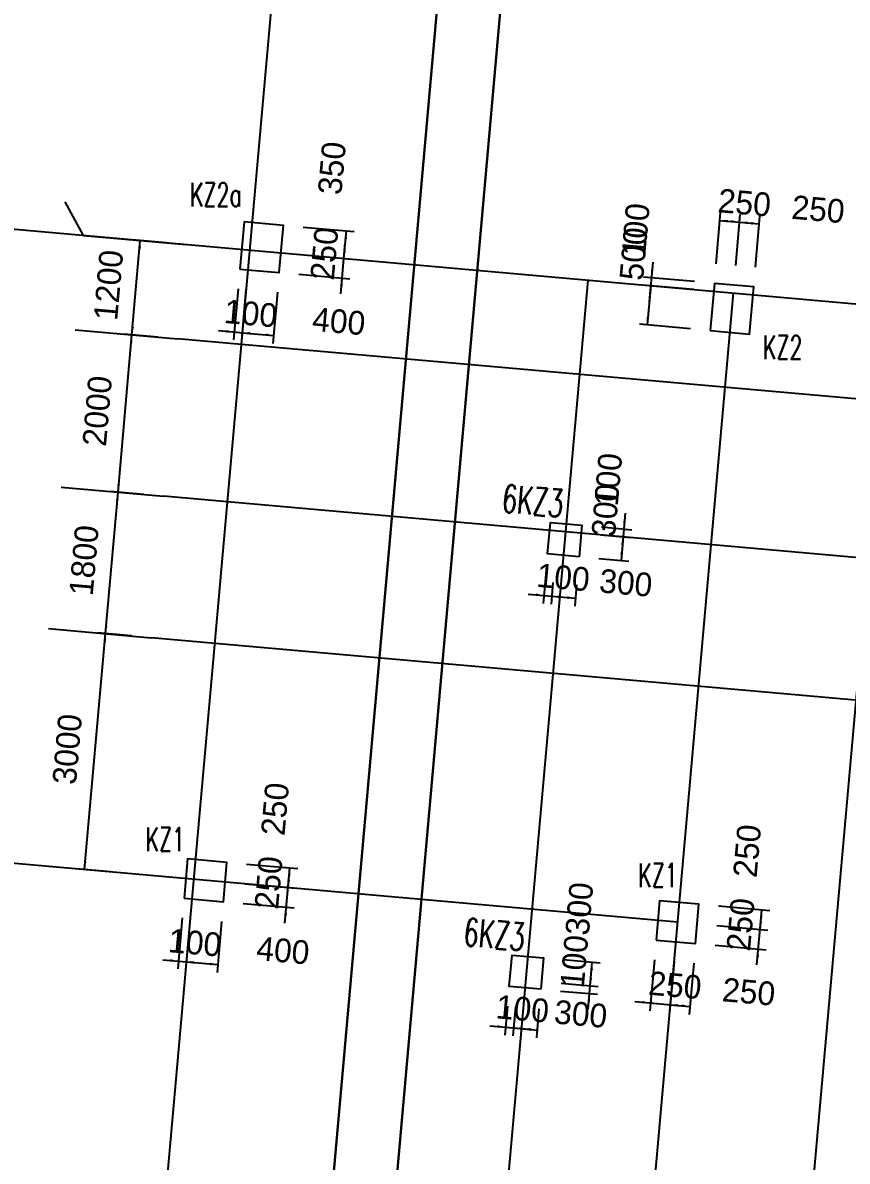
# Model space of a CAD drawing. Extents: x 387171 to 699106, y 11966 to 245688.
# Drawn here: x 590566 to 601005, y 61723 to 76142 of the extents above; entities that cross this region are included whole.
import ezdxf

# ---------------------------------------------------------------- set-up
doc = ezdxf.new("R2010")
doc.units = 0
doc.header["$LTSCALE"] = 100
doc.header["$MEASUREMENT"] = 0
for name, color, linetype in [('cnum', 7, 'Continuous'), ('COLU', 7, 'Continuous'), ('DIM', 3, 'Continuous'), ('DOTE', 253, 'Continuous'), ('L-AXIS', 3, 'Continuous'), ('NUM', 7, 'Continuous'), ('小尺寸', 4, 'Continuous'), ('柱', 2, 'Continuous')]:
    doc.layers.add(name, color=color, linetype=linetype)
doc.styles.add('hztxt', font='hztxt')
doc.styles.get("Standard").update_dxf_attribs({"font": 'standard'})
doc.dimstyles.get("Standard").update_dxf_attribs({"dimtxt": 300, "dimasz": 100, "dimexe": 100, "dimexo": 250, "dimgap": 100, "dimtad": 0, "dimtoh": 1, "dimdec": 0, "dimdsep": 46, "dimcen": 0.09, "dimclrt": 7, "dimadec": 0, "dimazin": 0, "dimtfac": 1, "dimtdec": 4, "dimtofl": 0, "dimtmove": 0, "dimatfit": 3, "dimfxl": 1, "dimtolj": 1, "dimtzin": 0, "dimarcsym": 0})

# ---------------------------------------------------------------- blocks, each defined once
blk = doc.blocks.new('*D923')
at = {"layer": 'L-AXIS', "color": 0, "linetype": 'ByBlock', "lineweight": -2}
for p, q in [((592383, 73357), (591955, 73395)), ((591948, 72190), (592054, 73386)), ((592277, 72161), (591849, 72199))]:
    blk.add_line(p, q, dxfattribs=at)
for points in [[(592054, 73386), (592062, 73285), (592029, 73288)], [(591948, 72190), (591941, 72291), (591974, 72289)]]:
    blk.add_solid(points, dxfattribs=at)
at = {"layer": 'L-AXIS', "color": 7, "linetype": 'Continuous', "lineweight": -2, "insert": (591653, 72819), "char_height": 300, "width": 690, "attachment_point": 5, "rotation": 84.9316, "style": 'hztxt'}
blk.add_mtext('1200', dxfattribs=at)
blk = doc.blocks.new('*D4106')
at = {"layer": 'L-AXIS', "color": 0, "linetype": 'ByBlock', "lineweight": -2}
for p, q in [((591613, 68405), (591772, 70198)), ((592100, 70169), (591672, 70207)), ((591941, 68376), (591513, 68414))]:
    blk.add_line(p, q, dxfattribs=at)
for points in [[(591772, 70198), (591779, 70097), (591746, 70100)], [(591613, 68405), (591605, 68506), (591638, 68503)]]:
    blk.add_solid(points, dxfattribs=at)
at = {"layer": 'L-AXIS', "color": 7, "linetype": 'Continuous', "lineweight": -2, "insert": (591343, 69333), "char_height": 300, "width": 690, "attachment_point": 5, "rotation": 84.9316, "style": 'hztxt'}
blk.add_mtext('1800', dxfattribs=at)
blk = doc.blocks.new('*D4339')
at = {"layer": 'L-AXIS', "color": 0, "linetype": 'ByBlock', "lineweight": -2}
for p, q in [((591348, 65417), (591613, 68405)), ((591941, 68376), (591513, 68414)), ((591676, 65388), (591248, 65426))]:
    blk.add_line(p, q, dxfattribs=at)
for points in [[(591613, 68405), (591620, 68304), (591587, 68307)], [(591348, 65417), (591340, 65518), (591373, 65515)]]:
    blk.add_solid(points, dxfattribs=at)
at = {"layer": 'L-AXIS', "color": 7, "linetype": 'Continuous', "lineweight": -2, "insert": (591131, 66942), "char_height": 300, "width": 780, "attachment_point": 5, "rotation": 84.9316, "style": 'hztxt'}
blk.add_mtext('3000', dxfattribs=at)
blk = doc.blocks.new('*D2458')
at = {"layer": 'L-AXIS', "color": 0, "linetype": 'ByBlock', "lineweight": -2}
for p, q in [((591772, 70198), (591948, 72190)), ((592277, 72161), (591849, 72199)), ((592100, 70169), (591672, 70207))]:
    blk.add_line(p, q, dxfattribs=at)
for points in [[(591948, 72190), (591956, 72089), (591923, 72092)], [(591772, 70198), (591764, 70299), (591797, 70296)]]:
    blk.add_solid(points, dxfattribs=at)
at = {"layer": 'L-AXIS', "color": 7, "linetype": 'Continuous', "lineweight": -2, "insert": (591511, 71225), "char_height": 300, "width": 780, "attachment_point": 5, "rotation": 84.9316, "style": 'hztxt'}
blk.add_mtext('2000', dxfattribs=at)
blk = doc.blocks.new('*D1232')
at = {"layer": '小尺寸', "color": 0, "linetype": 'ByBlock', "lineweight": -2}
for p, q in [((597180, 69060), (597156, 68789)), ((597279, 69052), (597255, 68780)), ((596965, 68906), (597463, 68862))]:
    blk.add_line(p, q, dxfattribs=at)
for points in [[(597164, 68888), (597063, 68880), (597066, 68914)], [(597264, 68879), (597365, 68887), (597362, 68854)]]:
    blk.add_solid(points, dxfattribs=at)
at = {"layer": '小尺寸', "color": 7, "linetype": 'Continuous', "lineweight": -2, "insert": (597409, 69117), "char_height": 300, "width": 476.67, "attachment_point": 5, "rotation": 354.9316, "style": 'hztxt'}
blk.add_mtext('100', dxfattribs=at)
blk = doc.blocks.new('*D1473')
at = {"layer": '小尺寸', "color": 0, "linetype": 'ByBlock', "lineweight": -2}
for p, q in [((597279, 69052), (597255, 68780)), ((597578, 69025), (597554, 68753)), ((597264, 68879), (597563, 68853))]:
    blk.add_line(p, q, dxfattribs=at)
for points in [[(597264, 68879), (597365, 68887), (597362, 68854)], [(597563, 68853), (597462, 68845), (597465, 68878)]]:
    blk.add_solid(points, dxfattribs=at)
at = {"layer": '小尺寸', "color": 7, "linetype": 'Continuous', "lineweight": -2, "insert": (598202, 69047), "char_height": 300, "width": 566.67, "attachment_point": 5, "rotation": 354.9316, "style": 'hztxt'}
blk.add_mtext('300', dxfattribs=at)
blk = doc.blocks.new('*D2014')
at = {"layer": '小尺寸', "color": 0, "linetype": 'ByBlock', "lineweight": -2}
for p, q in [((598194, 69930), (598149, 69432)), ((597885, 69656), (598267, 69622)), ((597894, 69756), (598276, 69722))]:
    blk.add_line(p, q, dxfattribs=at)
for points in [[(598176, 69731), (598168, 69832), (598201, 69829)], [(598167, 69631), (598175, 69530), (598142, 69533)]]:
    blk.add_solid(points, dxfattribs=at)
at = {"layer": '小尺寸', "color": 7, "linetype": 'Continuous', "lineweight": -2, "insert": (597981, 70357), "char_height": 300, "width": 476.67, "attachment_point": 5, "rotation": 84.9316, "style": 'hztxt'}
blk.add_mtext('100', dxfattribs=at)
blk = doc.blocks.new('*D2261')
at = {"layer": '小尺寸', "color": 0, "linetype": 'ByBlock', "lineweight": -2}
for p, q in [((597885, 69656), (598267, 69622)), ((598167, 69631), (598141, 69332)), ((597859, 69357), (598240, 69323))]:
    blk.add_line(p, q, dxfattribs=at)
for points in [[(598167, 69631), (598175, 69530), (598142, 69533)], [(598141, 69332), (598133, 69433), (598166, 69430)]]:
    blk.add_solid(points, dxfattribs=at)
at = {"layer": '小尺寸', "color": 7, "linetype": 'Continuous', "lineweight": -2, "insert": (597946, 69968), "char_height": 300, "width": 566.67, "attachment_point": 5, "rotation": 84.9316, "style": 'hztxt'}
blk.add_mtext('300', dxfattribs=at)
blk = doc.blocks.new('*D234')
at = {"layer": '小尺寸', "color": 0, "linetype": 'ByBlock', "lineweight": -2}
for p, q in [((596703, 63687), (596671, 63320)), ((596803, 63678), (596770, 63312)), ((596480, 63438), (596978, 63394))]:
    blk.add_line(p, q, dxfattribs=at)
for points in [[(596679, 63420), (596578, 63412), (596581, 63445)], [(596779, 63411), (596880, 63419), (596877, 63386)]]:
    blk.add_solid(points, dxfattribs=at)
at = {"layer": '小尺寸', "color": 7, "linetype": 'Continuous', "lineweight": -2, "insert": (596894, 63652), "char_height": 300, "width": 476.67, "attachment_point": 5, "rotation": 354.9316, "style": 'hztxt'}
blk.add_mtext('100', dxfattribs=at)
blk = doc.blocks.new('*D461')
at = {"layer": '小尺寸', "color": 0, "linetype": 'ByBlock', "lineweight": -2}
for p, q in [((596803, 63678), (596770, 63312)), ((597102, 63652), (597069, 63285)), ((596779, 63411), (597078, 63385))]:
    blk.add_line(p, q, dxfattribs=at)
for points in [[(596779, 63411), (596880, 63419), (596877, 63386)], [(597078, 63385), (596977, 63377), (596980, 63410)]]:
    blk.add_solid(points, dxfattribs=at)
at = {"layer": '小尺寸', "color": 7, "linetype": 'Continuous', "lineweight": -2, "insert": (597631, 63587), "char_height": 300, "width": 566.67, "attachment_point": 5, "rotation": 354.9316, "style": 'hztxt'}
blk.add_mtext('300', dxfattribs=at)
blk = doc.blocks.new('*D429')
at = {"layer": '小尺寸', "color": 0, "linetype": 'ByBlock', "lineweight": -2}
for p, q in [((597724, 63647), (597769, 64145)), ((597373, 63879), (597842, 63837)), ((597382, 63978), (597851, 63937))]:
    blk.add_line(p, q, dxfattribs=at)
for points in [[(597751, 63946), (597743, 64047), (597776, 64044)], [(597742, 63846), (597750, 63745), (597717, 63748)]]:
    blk.add_solid(points, dxfattribs=at)
at = {"layer": '小尺寸', "color": 7, "linetype": 'Continuous', "lineweight": -2, "insert": (597551, 64253), "char_height": 300, "width": 476.67, "attachment_point": 5, "rotation": 84.9316, "style": 'hztxt'}
blk.add_mtext('100', dxfattribs=at)
blk = doc.blocks.new('*D673')
at = {"layer": '小尺寸', "color": 0, "linetype": 'ByBlock', "lineweight": -2}
for p, q in [((597408, 64277), (597877, 64236)), ((597751, 63946), (597777, 64244)), ((597382, 63978), (597851, 63937))]:
    blk.add_line(p, q, dxfattribs=at)
for points in [[(597777, 64244), (597785, 64143), (597752, 64146)], [(597751, 63946), (597743, 64047), (597776, 64044)]]:
    blk.add_solid(points, dxfattribs=at)
at = {"layer": '小尺寸', "color": 7, "linetype": 'Continuous', "lineweight": -2, "insert": (597614, 64921), "char_height": 300, "width": 566.67, "attachment_point": 5, "rotation": 84.9316, "style": 'hztxt'}
blk.add_mtext('300', dxfattribs=at)
blk = doc.blocks.new('*D2680')
at = {"layer": 'DIM', "color": 0, "linetype": 'ByBlock', "lineweight": -2}
for p, q in [((593293, 72774), (593235, 72126)), ((593392, 72765), (593335, 72118)), ((593045, 72244), (593543, 72200))]:
    blk.add_line(p, q, dxfattribs=at)
for points in [[(593244, 72226), (593143, 72218), (593146, 72251)], [(593344, 72217), (593445, 72225), (593442, 72192)]]:
    blk.add_solid(points, dxfattribs=at)
at = {"layer": 'DIM', "color": 7, "linetype": 'Continuous', "lineweight": -2, "insert": (593452, 72459), "char_height": 300, "width": 476.67, "attachment_point": 5, "rotation": 354.9316, "style": 'hztxt'}
blk.add_mtext('100', dxfattribs=at)
blk = doc.blocks.new('*D3173')
at = {"layer": 'DIM', "color": 0, "linetype": 'ByBlock', "lineweight": -2}
for p, q in [((593392, 72765), (593335, 72118)), ((593791, 72730), (593733, 72082)), ((593344, 72217), (593742, 72182))]:
    blk.add_line(p, q, dxfattribs=at)
for points in [[(593344, 72217), (593445, 72225), (593442, 72192)], [(593742, 72182), (593641, 72174), (593644, 72207)]]:
    blk.add_solid(points, dxfattribs=at)
at = {"layer": 'DIM', "color": 7, "linetype": 'Continuous', "lineweight": -2, "insert": (594568, 72360), "char_height": 300, "width": 576.67, "attachment_point": 5, "rotation": 354.9316, "style": 'hztxt'}
blk.add_mtext('400', dxfattribs=at)
blk = doc.blocks.new('*D3374')
at = {"layer": 'DIM', "color": 0, "linetype": 'ByBlock', "lineweight": -2}
for p, q in [((594592, 72709), (594650, 73356)), ((594084, 73206), (594731, 73148)), ((594062, 72957), (594709, 72899))]:
    blk.add_line(p, q, dxfattribs=at)
for points in [[(594632, 73157), (594624, 73258), (594657, 73255)], [(594610, 72908), (594618, 72807), (594584, 72810)]]:
    blk.add_solid(points, dxfattribs=at)
at = {"layer": 'DIM', "color": 7, "linetype": 'Continuous', "lineweight": -2, "insert": (594386, 73219), "char_height": 300, "width": 566.67, "attachment_point": 5, "rotation": 84.9316, "style": 'hztxt'}
blk.add_mtext('250', dxfattribs=at)
blk = doc.blocks.new('*D1455')
at = {"layer": 'DIM', "color": 0, "linetype": 'ByBlock', "lineweight": -2}
for p, q in [((594115, 73554), (594762, 73497)), ((594632, 73157), (594663, 73506)), ((594084, 73206), (594731, 73148))]:
    blk.add_line(p, q, dxfattribs=at)
for points in [[(594663, 73506), (594671, 73405), (594637, 73408)], [(594632, 73157), (594624, 73258), (594657, 73255)]]:
    blk.add_solid(points, dxfattribs=at)
at = {"layer": 'DIM', "color": 7, "linetype": 'Continuous', "lineweight": -2, "insert": (594482, 74301), "char_height": 300, "width": 566.67, "attachment_point": 5, "rotation": 84.9316, "style": 'hztxt'}
blk.add_mtext('350', dxfattribs=at)
blk = doc.blocks.new('*D2884')
at = {"layer": 'DIM', "color": 0, "linetype": 'ByBlock', "lineweight": -2}
for p, q in [((598543, 73111), (598499, 72613)), ((599064, 72764), (598417, 72821)), ((599073, 72864), (598426, 72921))]:
    blk.add_line(p, q, dxfattribs=at)
for points in [[(598525, 72912), (598518, 73013), (598551, 73010)], [(598517, 72813), (598524, 72711), (598491, 72714)]]:
    blk.add_solid(points, dxfattribs=at)
at = {"layer": 'DIM', "color": 7, "linetype": 'Continuous', "lineweight": -2, "insert": (598329, 73522), "char_height": 300, "width": 476.67, "attachment_point": 5, "rotation": 84.9316, "style": 'hztxt'}
blk.add_mtext('100', dxfattribs=at)
blk = doc.blocks.new('*D2827')
at = {"layer": 'DIM', "color": 0, "linetype": 'ByBlock', "lineweight": -2}
for p, q in [((599064, 72764), (598417, 72821)), ((598517, 72813), (598472, 72315)), ((599020, 72266), (598373, 72323))]:
    blk.add_line(p, q, dxfattribs=at)
for points in [[(598517, 72813), (598524, 72711), (598491, 72714)], [(598472, 72315), (598465, 72416), (598498, 72413)]]:
    blk.add_solid(points, dxfattribs=at)
at = {"layer": 'DIM', "color": 7, "linetype": 'Continuous', "lineweight": -2, "insert": (598301, 73216), "char_height": 300, "width": 566.67, "attachment_point": 5, "rotation": 84.9316, "style": 'hztxt'}
blk.add_mtext('500', dxfattribs=at)
blk = doc.blocks.new('*D2708')
at = {"layer": 'DIM', "color": 0, "linetype": 'ByBlock', "lineweight": -2}
for p, q in [((599344, 73091), (599402, 73738)), ((599593, 73068), (599651, 73716)), ((599393, 73638), (599642, 73616))]:
    blk.add_line(p, q, dxfattribs=at)
for points in [[(599393, 73638), (599494, 73646), (599491, 73613)], [(599642, 73616), (599541, 73609), (599544, 73642)]]:
    blk.add_solid(points, dxfattribs=at)
at = {"layer": 'DIM', "color": 7, "linetype": 'Continuous', "lineweight": -2, "insert": (599704, 73862), "char_height": 300, "width": 566.67, "attachment_point": 5, "rotation": 354.9316, "style": 'hztxt'}
blk.add_mtext('250', dxfattribs=at)
blk = doc.blocks.new('*D2942')
at = {"layer": 'DIM', "color": 0, "linetype": 'ByBlock', "lineweight": -2}
for p, q in [((599593, 73068), (599651, 73716)), ((599842, 73046), (599900, 73694)), ((599642, 73616), (599891, 73594))]:
    blk.add_line(p, q, dxfattribs=at)
for points in [[(599642, 73616), (599743, 73624), (599740, 73591)], [(599891, 73594), (599790, 73586), (599793, 73620)]]:
    blk.add_solid(points, dxfattribs=at)
at = {"layer": 'DIM', "color": 7, "linetype": 'Continuous', "lineweight": -2, "insert": (600637, 73779), "char_height": 300, "width": 566.67, "attachment_point": 5, "rotation": 354.9316, "style": 'hztxt'}
blk.add_mtext('250', dxfattribs=at)
blk = doc.blocks.new('*D2065')
at = {"layer": 'DIM', "color": 0, "linetype": 'ByBlock', "lineweight": -2}
for p, q in [((598563, 64275), (598505, 63628)), ((598812, 64253), (598754, 63606)), ((598315, 63745), (598962, 63688))]:
    blk.add_line(p, q, dxfattribs=at)
for points in [[(598514, 63727), (598413, 63720), (598416, 63753)], [(598763, 63705), (598864, 63713), (598861, 63680)]]:
    blk.add_solid(points, dxfattribs=at)
at = {"layer": 'DIM', "color": 7, "linetype": 'Continuous', "lineweight": -2, "insert": (598825, 63951), "char_height": 300, "width": 566.67, "attachment_point": 5, "rotation": 354.9316, "style": 'hztxt'}
blk.add_mtext('250', dxfattribs=at)
blk = doc.blocks.new('*D2279')
at = {"layer": 'DIM', "color": 0, "linetype": 'ByBlock', "lineweight": -2}
for p, q in [((598812, 64253), (598754, 63606)), ((599061, 64231), (599003, 63583)), ((598763, 63705), (599012, 63683))]:
    blk.add_line(p, q, dxfattribs=at)
for points in [[(598763, 63705), (598864, 63713), (598861, 63680)], [(599012, 63683), (598911, 63675), (598914, 63709)]]:
    blk.add_solid(points, dxfattribs=at)
at = {"layer": 'DIM', "color": 7, "linetype": 'Continuous', "lineweight": -2, "insert": (599758, 63868), "char_height": 300, "width": 566.67, "attachment_point": 5, "rotation": 354.9316, "style": 'hztxt'}
blk.add_mtext('250', dxfattribs=at)
blk = doc.blocks.new('*D2496')
at = {"layer": 'DIM', "color": 0, "linetype": 'ByBlock', "lineweight": -2}
for p, q in [((599862, 64210), (599919, 64858)), ((599354, 64707), (600001, 64649)), ((599332, 64458), (599979, 64400))]:
    blk.add_line(p, q, dxfattribs=at)
for points in [[(599902, 64658), (599894, 64759), (599927, 64756)], [(599880, 64409), (599887, 64308), (599854, 64311)]]:
    blk.add_solid(points, dxfattribs=at)
at = {"layer": 'DIM', "color": 7, "linetype": 'Continuous', "lineweight": -2, "insert": (599656, 64721), "char_height": 300, "width": 566.67, "attachment_point": 5, "rotation": 84.9316, "style": 'hztxt'}
blk.add_mtext('250', dxfattribs=at)
blk = doc.blocks.new('*D2999')
at = {"layer": 'DIM', "color": 0, "linetype": 'ByBlock', "lineweight": -2}
for p, q in [((599376, 64956), (600023, 64899)), ((599902, 64658), (599924, 64907)), ((599354, 64707), (600001, 64649))]:
    blk.add_line(p, q, dxfattribs=at)
for points in [[(599924, 64907), (599931, 64806), (599898, 64809)], [(599902, 64658), (599894, 64759), (599927, 64756)]]:
    blk.add_solid(points, dxfattribs=at)
at = {"layer": 'DIM', "color": 7, "linetype": 'Continuous', "lineweight": -2, "insert": (599739, 65653), "char_height": 300, "width": 566.67, "attachment_point": 5, "rotation": 84.9316, "style": 'hztxt'}
blk.add_mtext('250', dxfattribs=at)
blk = doc.blocks.new('*D3772')
at = {"layer": 'DIM', "color": 0, "linetype": 'ByBlock', "lineweight": -2}
for p, q in [((592586, 64805), (592529, 64158)), ((592686, 64796), (592628, 64149)), ((592338, 64275), (592836, 64231))]:
    blk.add_line(p, q, dxfattribs=at)
for points in [[(592537, 64257), (592436, 64250), (592439, 64283)], [(592637, 64249), (592738, 64256), (592735, 64223)]]:
    blk.add_solid(points, dxfattribs=at)
at = {"layer": 'DIM', "color": 7, "linetype": 'Continuous', "lineweight": -2, "insert": (592745, 64490), "char_height": 300, "width": 476.67, "attachment_point": 5, "rotation": 354.9316, "style": 'hztxt'}
blk.add_mtext('100', dxfattribs=at)
blk = doc.blocks.new('*D3983')
at = {"layer": 'DIM', "color": 0, "linetype": 'ByBlock', "lineweight": -2}
for p, q in [((592686, 64796), (592628, 64149)), ((593084, 64761), (593027, 64114)), ((592637, 64249), (593035, 64213))]:
    blk.add_line(p, q, dxfattribs=at)
for points in [[(592637, 64249), (592738, 64256), (592735, 64223)], [(593035, 64213), (592934, 64205), (592937, 64239)]]:
    blk.add_solid(points, dxfattribs=at)
at = {"layer": 'DIM', "color": 7, "linetype": 'Continuous', "lineweight": -2, "insert": (593861, 64391), "char_height": 300, "width": 576.67, "attachment_point": 5, "rotation": 354.9316, "style": 'hztxt'}
blk.add_mtext('400', dxfattribs=at)
blk = doc.blocks.new('*D2104')
at = {"layer": 'DIM', "color": 0, "linetype": 'ByBlock', "lineweight": -2}
for p, q in [((593885, 64740), (593943, 65388)), ((593377, 65237), (594025, 65180)), ((593355, 64988), (594003, 64931))]:
    blk.add_line(p, q, dxfattribs=at)
for points in [[(593925, 65188), (593917, 65289), (593951, 65287)], [(593903, 64939), (593911, 64838), (593878, 64841)]]:
    blk.add_solid(points, dxfattribs=at)
at = {"layer": 'DIM', "color": 7, "linetype": 'Continuous', "lineweight": -2, "insert": (593680, 65251), "char_height": 300, "width": 566.67, "attachment_point": 5, "rotation": 84.9316, "style": 'hztxt'}
blk.add_mtext('250', dxfattribs=at)
blk = doc.blocks.new('*D2042')
at = {"layer": 'DIM', "color": 0, "linetype": 'ByBlock', "lineweight": -2}
for p, q in [((593399, 65486), (594047, 65429)), ((593925, 65188), (593947, 65437)), ((593377, 65237), (594025, 65180))]:
    blk.add_line(p, q, dxfattribs=at)
for points in [[(593947, 65437), (593955, 65336), (593922, 65339)], [(593925, 65188), (593917, 65289), (593951, 65287)]]:
    blk.add_solid(points, dxfattribs=at)
at = {"layer": 'DIM', "color": 7, "linetype": 'Continuous', "lineweight": -2, "insert": (593762, 66183), "char_height": 300, "width": 566.67, "attachment_point": 5, "rotation": 84.9316, "style": 'hztxt'}
blk.add_mtext('250', dxfattribs=at)
blk = doc.blocks.new('后浇带现场')
at = {"color": 6, "lineweight": 30}
for points in [[(777111, 575147), (781539, 625070)], [(776314, 575218), (780665, 624270)]]:
    blk.add_lwpolyline(points, dxfattribs=at)

msp = doc.modelspace()

# ---------------------------------------------------------------- linework, layer by layer
at = {"layer": 'COLU'}
for points in [[(593314.9, 73022.9), (593812.9, 72978.8), (593865.9, 73576.4), (593367.9, 73620.6)], [(599269.3, 72243.9), (599767.4, 72199.7), (599820.4, 72797.3), (599322.3, 72841.5)], [(592608.1, 65054.2), (593106.2, 65010), (593150.3, 65508.1), (592652.3, 65552.3)], [(598584.6, 64524.2), (599082.7, 64480), (599126.9, 64978), (598628.8, 65022.2)]]:
    msp.add_lwpolyline(points, close=True, dxfattribs=at)
at = {"layer": 'DOTE'}
for p, q in [((605079.6, 112287.1), (599065, 44471.9)), ((596391.7, 106582.3), (590946.9, 45191.9)), ((569231.6, 75409.9), (664009.5, 67003.9)), ((598855.8, 64751.1), (495312.2, 73934.5)), ((597719.7, 72883.2), (596549.2, 59685.1)), ((599562.5, 72719.8), (597072.8, 44648.6)), ((652518.1, 66818.4), (592525.8, 72139.2)), ((606401.9, 68900.7), (592349.1, 70147)), ((652182.4, 63033.3), (592190.1, 68354))]:
    msp.add_line(p, q, dxfattribs=at)
at = {"layer": 'L-AXIS'}
for p, q in [((591334.4, 73449.6), (591103.7, 73872.4)), ((591334.4, 73449.6), (592631.8, 73334.5)), ((591228.4, 72254.3), (592525.8, 72139.2)), ((591051.7, 70262.1), (592349.1, 70147)), ((590892.7, 68469.1), (592190.1, 68354))]:
    msp.add_line(p, q, dxfattribs=at)
at = {"layer": '柱'}
for points in [[(597609.6, 69379.3), (597211.2, 69414.6), (597246.5, 69813.1), (597644.9, 69777.7)], [(597123.7, 63900.8), (596725.3, 63936.1), (596760.6, 64334.6), (597159, 64299.2)]]:
    msp.add_lwpolyline(points, close=True, dxfattribs=at)

# ---------------------------------------------------------------- block references
at = {"color": 3, "lineweight": 30}
msp.add_blockref('后浇带现场', (-182998.7, -527042.1), dxfattribs=at)

# ---------------------------------------------------------------- texts
at = {"layer": 'cnum', "color": 200, "width": 0.7}
for p in [(596622.7, 69946.4), (596135.5, 64455.3)]:
    msp.add_text('6KZ3', height=350, rotation=354.93165, dxfattribs=at).set_placement(p)
at = {"layer": 'NUM', "color": 200, "width": 0.7}
for s, p in [('KZ2a', (592683.6, 73815)), ('KZ2', (599937, 71880.3)), ('KZ1', (592120.5, 65649.3)), ('KZ1', (598357.8, 65194.5))]:
    msp.add_text(s, height=300, dxfattribs=at).set_placement(p)

# ---------------------------------------------------------------- dimensions: what is measured, and where the dimension line sits
at = {"layer": 'DIM', "color": 200}
for p1, p2, distance, picture, middle in [((593835, 73227.8), (593865.9, 73576.4), -800, '*D1455', (594433, 73745.1)), ((599322.3, 72841.5), (599571.3, 72819.4), 800, '*D2708', (599197.9, 73906.7)), ((599571.3, 72819.4), (599820.4, 72797.3), 800, '*D2942', (600130.4, 73824)), ((599322.3, 72841.5), (599313.5, 72741.9), -800, '*D2884', (598294.3, 73135.4)), ((593812.9, 72978.8), (593835, 73227.8), -800, '*D3374', (594341.5, 72713)), ((599313.5, 72741.9), (599269.3, 72243.9), -800, '*D2827', (598245.5, 72585.6)), ((593314.9, 73022.9), (593414.5, 73014.1), -800, '*D2680', (593065.1, 72492.9)), ((593414.5, 73014.1), (593812.9, 72978.8), -800, '*D3173', (593981.5, 72411.7)), ((593128.2, 65259.1), (593150.3, 65508.1), -800, '*D2042', (593717.4, 65676.7)), ((599104.8, 64729), (599126.9, 64978), -800, '*D2999', (599694, 65146.7)), ((593106.2, 65010), (593128.2, 65259.1), -800, '*D2104', (593634.7, 64744.2)), ((592608.1, 65054.2), (592707.7, 65045.4), -800, '*D3772', (592358.4, 64524.2)), ((592707.7, 65045.4), (593106.2, 65010), -800, '*D3983', (593274.8, 64442.9)), ((599082.7, 64480), (599104.8, 64729), -800, '*D2496', (599611.3, 64214.2)), ((598584.6, 64524.2), (598833.7, 64502.1), -800, '*D2065', (598318.8, 63995.6)), ((598833.7, 64502.1), (599082.7, 64480), -800, '*D2279', (599251.3, 63912.9))]:
    dim = msp.add_aligned_dim(p1=p1, p2=p2, distance=distance, dimstyle='Standard', dxfattribs=at)
    dim.commit()
    dim.dimension.update_dxf_attribs({"geometry": picture, "text_midpoint": middle})
at = {"layer": 'L-AXIS'}
for base, p1, p2, picture, middle in [((592054.3, 73385.7), (592525.8, 72139.2), (592631.8, 73334.5), '*D923', (591652.6, 72819)), ((591948.3, 72190.4), (592349.1, 70147), (592525.8, 72139.2), '*D2458', (591511.3, 71225.2)), ((591771.6, 70198.2), (592190.1, 68354), (592349.1, 70147), '*D4106', (591343.4, 69332.7)), ((591612.6, 68405.3), (591925.1, 65365.8), (592190.1, 68354), '*D4339', (591131.4, 66942.1))]:
    dim = msp.add_linear_dim(base=base, p1=p1, p2=p2, angle=84.93165, dimstyle='Standard', dxfattribs=at)
    dim.commit()
    dim.dimension.update_dxf_attribs({"geometry": picture, "text_midpoint": middle})
at = {"layer": '小尺寸'}
for base, p1, p2, angle, picture, middle in [((598167.1, 69631), (597644.9, 69777.7), (597636.1, 69678.1), 84.93165, '*D2014', (597946.2, 69970.3)), ((598140.6, 69332.2), (597636.1, 69678.1), (597609.6, 69379.3), 84.93165, '*D2261', (597898.9, 69436.5)), ((597264.1, 68879.3), (597201.8, 69309.4), (597301.4, 69300.5), 354.93165, '*D1232', (597022.1, 69151.8)), ((597562.9, 68852.8), (597301.4, 69300.5), (597600.3, 69274), 354.93165, '*D1473', (597670.7, 69094.2)), ((597777.5, 64244.4), (597132.5, 64000.4), (597159, 64299.2), 84.93165, '*D673', (597567.1, 64389.3)), ((597751, 63945.5), (597123.7, 63900.8), (597132.5, 64000.4), 84.93165, '*D429', (597516.8, 63865.9)), ((596779.1, 63411.2), (596725.3, 63936.1), (596824.9, 63927.3), 354.93165, '*D234', (596507.3, 63686.3)), ((597077.9, 63384.7), (596824.9, 63927.3), (597123.7, 63900.8), 354.93165, '*D461', (597099.5, 63633.8))]:
    dim = msp.add_linear_dim(base=base, p1=p1, p2=p2, angle=angle, dimstyle='Standard', dxfattribs=at)
    dim.commit()
    dim.dimension.update_dxf_attribs({"geometry": picture, "text_midpoint": middle})

doc.saveas('drawing.dxf')
